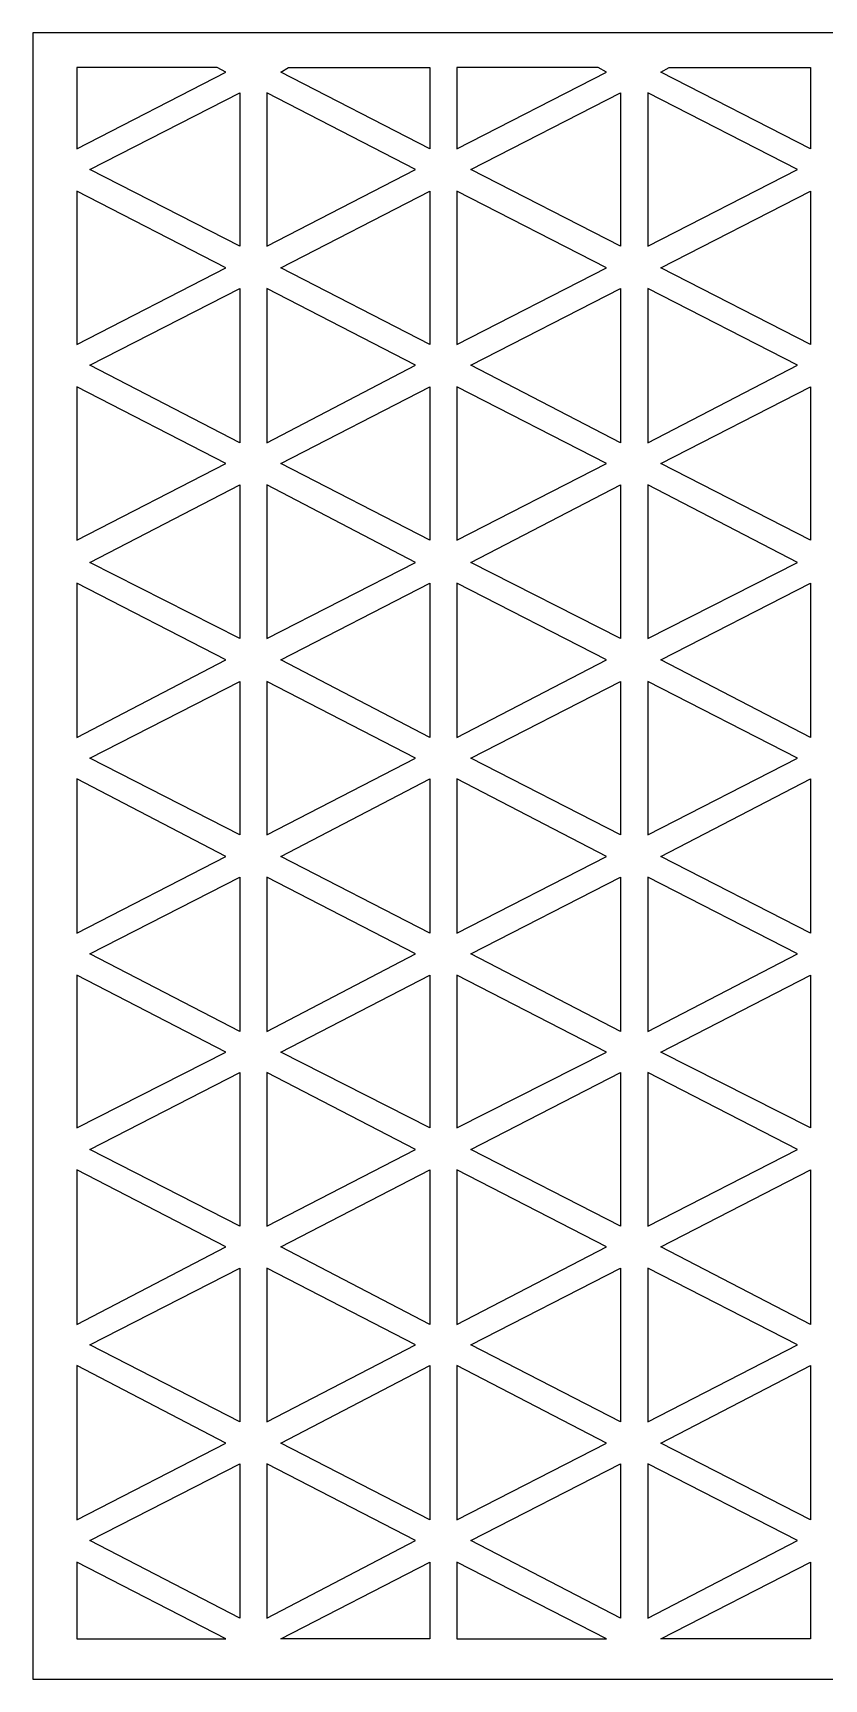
# Model space of a CAD drawing. Header units: centimetres. Extents: x 14 to 43.2, y -1.6 to 11.7.
# Drawn here: x 28.94 to 35.31, y -1.54 to 11.72 of the extents above; entities that cross this region are included whole.
import ezdxf

# ---------------------------------------------------------------- set-up
doc = ezdxf.new("R2010")
doc.units = ezdxf.units.CM
doc.header["$MEASUREMENT"] = 0
doc.layers.add('layer 1', color=7, linetype='Continuous')

msp = doc.modelspace()

# ---------------------------------------------------------------- linework, layer by layer
at = {"layer": 'layer 1', "color": 177}
for points, knots in [([(28.93677, 11.72387), (28.93677, 11.72387), (43.1815, 11.72387), (43.1815, 11.72387), (43.1815, 11.72387), (43.1815, 11.72387), (43.1815, -1.54056), (43.1815, -1.54056), (43.1815, -1.54056), (43.1815, -1.54056), (28.93677, -1.54056), (28.93677, -1.54056), (28.93677, -1.54056), (28.93677, -1.54056), (28.93677, 11.72387), (28.93677, 11.72387)], [0, 0, 0, 0, 0.2, 0.2, 0.2, 0.2, 0.4, 0.4, 0.4, 0.4, 0.6, 0.6, 0.6, 0.6, 1, 1, 1, 1]), ([(30.42233, 11.44484), (30.42233, 11.44484), (30.4902, 11.40714), (30.4902, 11.40714), (30.4902, 11.40714), (30.4902, 11.40714), (29.29118, 10.78879), (29.29118, 10.78879), (29.29118, 10.78879), (29.29118, 10.78879), (29.29118, 11.44484), (29.29118, 11.44484), (29.29118, 11.44484), (29.29118, 11.44484), (30.42233, 11.44484), (30.42233, 11.44484)], [0, 0, 0, 0, 0.2, 0.2, 0.2, 0.2, 0.4, 0.4, 0.4, 0.4, 0.6, 0.6, 0.6, 0.6, 1, 1, 1, 1]), ([(32.13411, 11.44484), (32.13411, 11.44484), (30.99543, 11.44484), (30.99543, 11.44484), (30.99543, 11.44484), (30.99543, 11.44484), (30.93512, 11.40714), (30.93512, 11.40714), (30.93512, 11.40714), (30.93512, 11.40714), (32.13411, 10.78879), (32.13411, 10.78879), (32.13411, 10.78879), (32.13411, 10.78879), (32.13411, 11.44484), (32.13411, 11.44484)], [0, 0, 0, 0, 0.2, 0.2, 0.2, 0.2, 0.4, 0.4, 0.4, 0.4, 0.6, 0.6, 0.6, 0.6, 1, 1, 1, 1]), ([(32.35279, 11.44484), (32.35279, 11.44484), (33.49146, 11.44484), (33.49146, 11.44484), (33.49146, 11.44484), (33.49146, 11.44484), (33.55932, 11.40714), (33.55932, 11.40714), (33.55932, 11.40714), (33.55932, 11.40714), (32.35279, 10.78879), (32.35279, 10.78879), (32.35279, 10.78879), (32.35279, 10.78879), (32.35279, 11.44484), (32.35279, 11.44484)], [0, 0, 0, 0, 0.2, 0.2, 0.2, 0.2, 0.4, 0.4, 0.4, 0.4, 0.6, 0.6, 0.6, 0.6, 1, 1, 1, 1]), ([(35.20324, 11.44484), (35.20324, 11.44484), (34.06457, 11.44484), (34.06457, 11.44484), (34.06457, 11.44484), (34.06457, 11.44484), (33.9967, 11.40714), (33.9967, 11.40714), (33.9967, 11.40714), (33.9967, 11.40714), (35.20324, 10.78879), (35.20324, 10.78879), (35.20324, 10.78879), (35.20324, 10.78879), (35.20324, 11.44484), (35.20324, 11.44484)], [0, 0, 0, 0, 0.2, 0.2, 0.2, 0.2, 0.4, 0.4, 0.4, 0.4, 0.6, 0.6, 0.6, 0.6, 1, 1, 1, 1]), ([(30.60331, 10.00452), (30.60331, 10.00452), (30.60331, 11.24127), (30.60331, 11.24127), (30.60331, 11.24127), (30.60331, 11.24127), (29.39677, 10.6229), (29.39677, 10.6229), (29.39677, 10.6229), (29.39677, 10.6229), (30.60331, 10.00452), (30.60331, 10.00452)], [0, 0, 0, 0, 0.25, 0.25, 0.25, 0.25, 0.5, 0.5, 0.5, 0.5, 1, 1, 1, 1]), ([(30.822, 10.00452), (30.822, 10.00452), (30.822, 11.24127), (30.822, 11.24127), (30.822, 11.24127), (30.822, 11.24127), (32.021, 10.6229), (32.021, 10.6229), (32.021, 10.6229), (32.021, 10.6229), (30.822, 10.00452), (30.822, 10.00452)], [0, 0, 0, 0, 0.25, 0.25, 0.25, 0.25, 0.5, 0.5, 0.5, 0.5, 1, 1, 1, 1]), ([(33.67245, 10.00452), (33.67245, 10.00452), (33.67245, 11.24127), (33.67245, 11.24127), (33.67245, 11.24127), (33.67245, 11.24127), (32.4659, 10.6229), (32.4659, 10.6229), (32.4659, 10.6229), (32.4659, 10.6229), (33.67245, 10.00452), (33.67245, 10.00452)], [0, 0, 0, 0, 0.25, 0.25, 0.25, 0.25, 0.5, 0.5, 0.5, 0.5, 1, 1, 1, 1]), ([(33.89113, 10.00452), (33.89113, 10.00452), (33.89113, 11.24127), (33.89113, 11.24127), (33.89113, 11.24127), (33.89113, 11.24127), (35.09766, 10.6229), (35.09766, 10.6229), (35.09766, 10.6229), (35.09766, 10.6229), (33.89113, 10.00452), (33.89113, 10.00452)], [0, 0, 0, 0, 0.25, 0.25, 0.25, 0.25, 0.5, 0.5, 0.5, 0.5, 1, 1, 1, 1]), ([(30.4902, 9.8311), (30.4902, 9.8311), (29.29118, 9.21275), (29.29118, 9.21275), (29.29118, 9.21275), (29.29118, 9.21275), (29.29118, 10.44946), (29.29118, 10.44946), (29.29118, 10.44946), (29.29118, 10.44946), (30.4902, 9.8311), (30.4902, 9.8311)], [0, 0, 0, 0, 0.25, 0.25, 0.25, 0.25, 0.5, 0.5, 0.5, 0.5, 1, 1, 1, 1]), ([(30.93512, 9.8311), (30.93512, 9.8311), (32.13411, 9.21275), (32.13411, 9.21275), (32.13411, 9.21275), (32.13411, 9.21275), (32.13411, 10.44946), (32.13411, 10.44946), (32.13411, 10.44946), (32.13411, 10.44946), (30.93512, 9.8311), (30.93512, 9.8311)], [0, 0, 0, 0, 0.25, 0.25, 0.25, 0.25, 0.5, 0.5, 0.5, 0.5, 1, 1, 1, 1]), ([(33.55932, 9.8311), (33.55932, 9.8311), (32.35279, 9.21275), (32.35279, 9.21275), (32.35279, 9.21275), (32.35279, 9.21275), (32.35279, 10.44946), (32.35279, 10.44946), (32.35279, 10.44946), (32.35279, 10.44946), (33.55932, 9.8311), (33.55932, 9.8311)], [0, 0, 0, 0, 0.25, 0.25, 0.25, 0.25, 0.5, 0.5, 0.5, 0.5, 1, 1, 1, 1]), ([(33.9967, 9.8311), (33.9967, 9.8311), (35.20324, 9.21275), (35.20324, 9.21275), (35.20324, 9.21275), (35.20324, 9.21275), (35.20324, 10.44946), (35.20324, 10.44946), (35.20324, 10.44946), (35.20324, 10.44946), (33.9967, 9.8311), (33.9967, 9.8311)], [0, 0, 0, 0, 0.25, 0.25, 0.25, 0.25, 0.5, 0.5, 0.5, 0.5, 1, 1, 1, 1]), ([(30.60331, 9.66521), (30.60331, 9.66521), (29.39677, 9.04685), (29.39677, 9.04685), (29.39677, 9.04685), (29.39677, 9.04685), (30.60331, 8.42097), (30.60331, 8.42097), (30.60331, 8.42097), (30.60331, 8.42097), (30.60331, 9.66521), (30.60331, 9.66521)], [0, 0, 0, 0, 0.25, 0.25, 0.25, 0.25, 0.5, 0.5, 0.5, 0.5, 1, 1, 1, 1]), ([(30.822, 9.66521), (30.822, 9.66521), (32.021, 9.04685), (32.021, 9.04685), (32.021, 9.04685), (32.021, 9.04685), (30.822, 8.42097), (30.822, 8.42097), (30.822, 8.42097), (30.822, 8.42097), (30.822, 9.66521), (30.822, 9.66521)], [0, 0, 0, 0, 0.25, 0.25, 0.25, 0.25, 0.5, 0.5, 0.5, 0.5, 1, 1, 1, 1]), ([(33.67245, 9.66521), (33.67245, 9.66521), (32.4659, 9.04685), (32.4659, 9.04685), (32.4659, 9.04685), (32.4659, 9.04685), (33.67245, 8.42097), (33.67245, 8.42097), (33.67245, 8.42097), (33.67245, 8.42097), (33.67245, 9.66521), (33.67245, 9.66521)], [0, 0, 0, 0, 0.25, 0.25, 0.25, 0.25, 0.5, 0.5, 0.5, 0.5, 1, 1, 1, 1]), ([(33.89113, 9.66521), (33.89113, 9.66521), (35.09766, 9.04685), (35.09766, 9.04685), (35.09766, 9.04685), (35.09766, 9.04685), (33.89113, 8.42097), (33.89113, 8.42097), (33.89113, 8.42097), (33.89113, 8.42097), (33.89113, 9.66521), (33.89113, 9.66521)], [0, 0, 0, 0, 0.25, 0.25, 0.25, 0.25, 0.5, 0.5, 0.5, 0.5, 1, 1, 1, 1]), ([(29.29118, 7.63672), (29.29118, 7.63672), (29.29118, 8.8734), (29.29118, 8.8734), (29.29118, 8.8734), (29.29118, 8.8734), (30.4902, 8.25506), (30.4902, 8.25506), (30.4902, 8.25506), (30.4902, 8.25506), (29.29118, 7.63672), (29.29118, 7.63672)], [0, 0, 0, 0, 0.25, 0.25, 0.25, 0.25, 0.5, 0.5, 0.5, 0.5, 1, 1, 1, 1]), ([(32.13411, 7.63672), (32.13411, 7.63672), (32.13411, 8.8734), (32.13411, 8.8734), (32.13411, 8.8734), (32.13411, 8.8734), (30.93512, 8.25506), (30.93512, 8.25506), (30.93512, 8.25506), (30.93512, 8.25506), (32.13411, 7.63672), (32.13411, 7.63672), (32.13411, 7.63672), (32.13411, 7.63672), (32.13411, 7.63672), (32.13411, 7.63672)], [0, 0, 0, 0, 0.2, 0.2, 0.2, 0.2, 0.4, 0.4, 0.4, 0.4, 0.6, 0.6, 0.6, 0.6, 1, 1, 1, 1]), ([(32.35279, 7.63672), (32.35279, 7.63672), (32.35279, 8.8734), (32.35279, 8.8734), (32.35279, 8.8734), (32.35279, 8.8734), (33.55932, 8.25506), (33.55932, 8.25506), (33.55932, 8.25506), (33.55932, 8.25506), (32.35279, 7.63672), (32.35279, 7.63672)], [0, 0, 0, 0, 0.25, 0.25, 0.25, 0.25, 0.5, 0.5, 0.5, 0.5, 1, 1, 1, 1]), ([(35.20324, 7.63672), (35.20324, 7.63672), (35.20324, 8.8734), (35.20324, 8.8734), (35.20324, 8.8734), (35.20324, 8.8734), (33.9967, 8.25506), (33.9967, 8.25506), (33.9967, 8.25506), (33.9967, 8.25506), (35.20324, 7.63672), (35.20324, 7.63672)], [0, 0, 0, 0, 0.25, 0.25, 0.25, 0.25, 0.5, 0.5, 0.5, 0.5, 1, 1, 1, 1]), ([(29.39677, 7.45573), (29.39677, 7.45573), (30.60331, 6.8449), (30.60331, 6.8449), (30.60331, 6.8449), (30.60331, 6.8449), (30.60331, 8.08162), (30.60331, 8.08162), (30.60331, 8.08162), (30.60331, 8.08162), (29.39677, 7.45573), (29.39677, 7.45573)], [0, 0, 0, 0, 0.25, 0.25, 0.25, 0.25, 0.5, 0.5, 0.5, 0.5, 1, 1, 1, 1]), ([(32.021, 7.45573), (32.021, 7.45573), (30.822, 6.8449), (30.822, 6.8449), (30.822, 6.8449), (30.822, 6.8449), (30.822, 8.08162), (30.822, 8.08162), (30.822, 8.08162), (30.822, 8.08162), (32.021, 7.45573), (32.021, 7.45573)], [0, 0, 0, 0, 0.25, 0.25, 0.25, 0.25, 0.5, 0.5, 0.5, 0.5, 1, 1, 1, 1]), ([(32.4659, 7.45573), (32.4659, 7.45573), (33.67245, 6.8449), (33.67245, 6.8449), (33.67245, 6.8449), (33.67245, 6.8449), (33.67245, 8.08162), (33.67245, 8.08162), (33.67245, 8.08162), (33.67245, 8.08162), (32.4659, 7.45573), (32.4659, 7.45573)], [0, 0, 0, 0, 0.25, 0.25, 0.25, 0.25, 0.5, 0.5, 0.5, 0.5, 1, 1, 1, 1]), ([(35.09766, 7.45573), (35.09766, 7.45573), (33.89113, 6.8449), (33.89113, 6.8449), (33.89113, 6.8449), (33.89113, 6.8449), (33.89113, 8.08162), (33.89113, 8.08162), (33.89113, 8.08162), (33.89113, 8.08162), (35.09766, 7.45573), (35.09766, 7.45573)], [0, 0, 0, 0, 0.25, 0.25, 0.25, 0.25, 0.5, 0.5, 0.5, 0.5, 1, 1, 1, 1]), ([(29.29118, 7.28982), (29.29118, 7.28982), (30.4902, 6.67146), (30.4902, 6.67146), (30.4902, 6.67146), (30.4902, 6.67146), (29.29118, 6.04558), (29.29118, 6.04558), (29.29118, 6.04558), (29.29118, 6.04558), (29.29118, 7.28982), (29.29118, 7.28982)], [0, 0, 0, 0, 0.25, 0.25, 0.25, 0.25, 0.5, 0.5, 0.5, 0.5, 1, 1, 1, 1]), ([(32.13411, 7.28982), (32.13411, 7.28982), (30.93512, 6.67146), (30.93512, 6.67146), (30.93512, 6.67146), (30.93512, 6.67146), (32.13411, 6.04558), (32.13411, 6.04558), (32.13411, 6.04558), (32.13411, 6.04558), (32.13411, 7.28982), (32.13411, 7.28982)], [0, 0, 0, 0, 0.25, 0.25, 0.25, 0.25, 0.5, 0.5, 0.5, 0.5, 1, 1, 1, 1]), ([(32.35279, 7.28982), (32.35279, 7.28982), (33.55932, 6.67146), (33.55932, 6.67146), (33.55932, 6.67146), (33.55932, 6.67146), (32.35279, 6.04558), (32.35279, 6.04558), (32.35279, 6.04558), (32.35279, 6.04558), (32.35279, 7.28982), (32.35279, 7.28982)], [0, 0, 0, 0, 0.25, 0.25, 0.25, 0.25, 0.5, 0.5, 0.5, 0.5, 1, 1, 1, 1]), ([(35.20324, 7.28982), (35.20324, 7.28982), (33.9967, 6.67146), (33.9967, 6.67146), (33.9967, 6.67146), (33.9967, 6.67146), (35.20324, 6.04558), (35.20324, 6.04558), (35.20324, 6.04558), (35.20324, 6.04558), (35.20324, 7.28982), (35.20324, 7.28982)], [0, 0, 0, 0, 0.25, 0.25, 0.25, 0.25, 0.5, 0.5, 0.5, 0.5, 1, 1, 1, 1]), ([(30.60331, 5.26133), (30.60331, 5.26133), (30.60331, 6.49804), (30.60331, 6.49804), (30.60331, 6.49804), (30.60331, 6.49804), (29.39677, 5.87968), (29.39677, 5.87968), (29.39677, 5.87968), (29.39677, 5.87968), (30.60331, 5.26133), (30.60331, 5.26133)], [0, 0, 0, 0, 0.25, 0.25, 0.25, 0.25, 0.5, 0.5, 0.5, 0.5, 1, 1, 1, 1]), ([(30.822, 5.26133), (30.822, 5.26133), (30.822, 6.49804), (30.822, 6.49804), (30.822, 6.49804), (30.822, 6.49804), (32.021, 5.87968), (32.021, 5.87968), (32.021, 5.87968), (32.021, 5.87968), (30.822, 5.26133), (30.822, 5.26133)], [0, 0, 0, 0, 0.25, 0.25, 0.25, 0.25, 0.5, 0.5, 0.5, 0.5, 1, 1, 1, 1]), ([(33.67245, 5.26133), (33.67245, 5.26133), (33.67245, 6.49804), (33.67245, 6.49804), (33.67245, 6.49804), (33.67245, 6.49804), (32.4659, 5.87968), (32.4659, 5.87968), (32.4659, 5.87968), (32.4659, 5.87968), (33.67245, 5.26133), (33.67245, 5.26133)], [0, 0, 0, 0, 0.25, 0.25, 0.25, 0.25, 0.5, 0.5, 0.5, 0.5, 1, 1, 1, 1]), ([(33.89113, 5.26133), (33.89113, 5.26133), (33.89113, 6.49804), (33.89113, 6.49804), (33.89113, 6.49804), (33.89113, 6.49804), (35.09766, 5.87968), (35.09766, 5.87968), (35.09766, 5.87968), (35.09766, 5.87968), (33.89113, 5.26133), (33.89113, 5.26133)], [0, 0, 0, 0, 0.25, 0.25, 0.25, 0.25, 0.5, 0.5, 0.5, 0.5, 1, 1, 1, 1]), ([(30.4902, 5.08787), (30.4902, 5.08787), (29.29118, 4.46955), (29.29118, 4.46955), (29.29118, 4.46955), (29.29118, 4.46955), (29.29118, 5.71378), (29.29118, 5.71378), (29.29118, 5.71378), (29.29118, 5.71378), (30.4902, 5.08787), (30.4902, 5.08787)], [0, 0, 0, 0, 0.25, 0.25, 0.25, 0.25, 0.5, 0.5, 0.5, 0.5, 1, 1, 1, 1]), ([(30.93512, 5.08787), (30.93512, 5.08787), (32.13411, 4.46955), (32.13411, 4.46955), (32.13411, 4.46955), (32.13411, 4.46955), (32.13411, 5.71378), (32.13411, 5.71378), (32.13411, 5.71378), (32.13411, 5.71378), (30.93512, 5.08787), (30.93512, 5.08787)], [0, 0, 0, 0, 0.25, 0.25, 0.25, 0.25, 0.5, 0.5, 0.5, 0.5, 1, 1, 1, 1]), ([(33.55932, 5.08787), (33.55932, 5.08787), (32.35279, 4.46955), (32.35279, 4.46955), (32.35279, 4.46955), (32.35279, 4.46955), (32.35279, 5.71378), (32.35279, 5.71378), (32.35279, 5.71378), (32.35279, 5.71378), (33.55932, 5.08787), (33.55932, 5.08787)], [0, 0, 0, 0, 0.25, 0.25, 0.25, 0.25, 0.5, 0.5, 0.5, 0.5, 1, 1, 1, 1]), ([(33.9967, 5.08787), (33.9967, 5.08787), (35.20324, 4.46955), (35.20324, 4.46955), (35.20324, 4.46955), (35.20324, 4.46955), (35.20324, 5.71378), (35.20324, 5.71378), (35.20324, 5.71378), (35.20324, 5.71378), (33.9967, 5.08787), (33.9967, 5.08787)], [0, 0, 0, 0, 0.25, 0.25, 0.25, 0.25, 0.5, 0.5, 0.5, 0.5, 1, 1, 1, 1]), ([(30.60331, 4.92198), (30.60331, 4.92198), (29.39677, 4.30363), (29.39677, 4.30363), (29.39677, 4.30363), (29.39677, 4.30363), (30.60331, 3.67773), (30.60331, 3.67773), (30.60331, 3.67773), (30.60331, 3.67773), (30.60331, 4.92198), (30.60331, 4.92198)], [0, 0, 0, 0, 0.25, 0.25, 0.25, 0.25, 0.5, 0.5, 0.5, 0.5, 1, 1, 1, 1]), ([(30.822, 4.92198), (30.822, 4.92198), (32.021, 4.30363), (32.021, 4.30363), (32.021, 4.30363), (32.021, 4.30363), (30.822, 3.67773), (30.822, 3.67773), (30.822, 3.67773), (30.822, 3.67773), (30.822, 4.92198), (30.822, 4.92198)], [0, 0, 0, 0, 0.25, 0.25, 0.25, 0.25, 0.5, 0.5, 0.5, 0.5, 1, 1, 1, 1]), ([(33.67245, 4.92198), (33.67245, 4.92198), (32.4659, 4.30363), (32.4659, 4.30363), (32.4659, 4.30363), (32.4659, 4.30363), (33.67245, 3.67773), (33.67245, 3.67773), (33.67245, 3.67773), (33.67245, 3.67773), (33.67245, 4.92198), (33.67245, 4.92198)], [0, 0, 0, 0, 0.25, 0.25, 0.25, 0.25, 0.5, 0.5, 0.5, 0.5, 1, 1, 1, 1]), ([(33.89113, 4.92198), (33.89113, 4.92198), (35.09766, 4.30363), (35.09766, 4.30363), (35.09766, 4.30363), (35.09766, 4.30363), (33.89113, 3.67773), (33.89113, 3.67773), (33.89113, 3.67773), (33.89113, 3.67773), (33.89113, 4.92198), (33.89113, 4.92198)], [0, 0, 0, 0, 0.25, 0.25, 0.25, 0.25, 0.5, 0.5, 0.5, 0.5, 1, 1, 1, 1]), ([(29.29118, 2.90103), (29.29118, 2.90103), (29.29118, 4.13018), (29.29118, 4.13018), (29.29118, 4.13018), (29.29118, 4.13018), (30.4902, 3.51185), (30.4902, 3.51185), (30.4902, 3.51185), (30.4902, 3.51185), (29.29118, 2.90103), (29.29118, 2.90103)], [0, 0, 0, 0, 0.25, 0.25, 0.25, 0.25, 0.5, 0.5, 0.5, 0.5, 1, 1, 1, 1]), ([(32.13411, 2.90103), (32.13411, 2.90103), (32.13411, 4.13018), (32.13411, 4.13018), (32.13411, 4.13018), (32.13411, 4.13018), (30.93512, 3.51185), (30.93512, 3.51185), (30.93512, 3.51185), (30.93512, 3.51185), (32.13411, 2.90103), (32.13411, 2.90103), (32.13411, 2.90103), (32.13411, 2.90103), (32.13411, 2.90103), (32.13411, 2.90103)], [0, 0, 0, 0, 0.2, 0.2, 0.2, 0.2, 0.4, 0.4, 0.4, 0.4, 0.6, 0.6, 0.6, 0.6, 1, 1, 1, 1]), ([(32.35279, 2.90103), (32.35279, 2.90103), (32.35279, 4.13018), (32.35279, 4.13018), (32.35279, 4.13018), (32.35279, 4.13018), (33.55932, 3.51185), (33.55932, 3.51185), (33.55932, 3.51185), (33.55932, 3.51185), (32.35279, 2.90103), (32.35279, 2.90103)], [0, 0, 0, 0, 0.25, 0.25, 0.25, 0.25, 0.5, 0.5, 0.5, 0.5, 1, 1, 1, 1]), ([(35.20324, 2.90103), (35.20324, 2.90103), (35.20324, 4.13018), (35.20324, 4.13018), (35.20324, 4.13018), (35.20324, 4.13018), (33.9967, 3.51185), (33.9967, 3.51185), (33.9967, 3.51185), (33.9967, 3.51185), (35.20324, 2.90103), (35.20324, 2.90103)], [0, 0, 0, 0, 0.25, 0.25, 0.25, 0.25, 0.5, 0.5, 0.5, 0.5, 1, 1, 1, 1]), ([(29.39677, 2.72758), (29.39677, 2.72758), (30.60331, 2.10924), (30.60331, 2.10924), (30.60331, 2.10924), (30.60331, 2.10924), (30.60331, 3.34593), (30.60331, 3.34593), (30.60331, 3.34593), (30.60331, 3.34593), (29.39677, 2.72758), (29.39677, 2.72758)], [0, 0, 0, 0, 0.25, 0.25, 0.25, 0.25, 0.5, 0.5, 0.5, 0.5, 1, 1, 1, 1]), ([(32.021, 2.72758), (32.021, 2.72758), (30.822, 2.10924), (30.822, 2.10924), (30.822, 2.10924), (30.822, 2.10924), (30.822, 3.34593), (30.822, 3.34593), (30.822, 3.34593), (30.822, 3.34593), (32.021, 2.72758), (32.021, 2.72758)], [0, 0, 0, 0, 0.25, 0.25, 0.25, 0.25, 0.5, 0.5, 0.5, 0.5, 1, 1, 1, 1]), ([(32.4659, 2.72758), (32.4659, 2.72758), (33.67245, 2.10924), (33.67245, 2.10924), (33.67245, 2.10924), (33.67245, 2.10924), (33.67245, 3.34593), (33.67245, 3.34593), (33.67245, 3.34593), (33.67245, 3.34593), (32.4659, 2.72758), (32.4659, 2.72758)], [0, 0, 0, 0, 0.25, 0.25, 0.25, 0.25, 0.5, 0.5, 0.5, 0.5, 1, 1, 1, 1]), ([(35.09766, 2.72758), (35.09766, 2.72758), (33.89113, 2.10924), (33.89113, 2.10924), (33.89113, 2.10924), (33.89113, 2.10924), (33.89113, 3.34593), (33.89113, 3.34593), (33.89113, 3.34593), (33.89113, 3.34593), (35.09766, 2.72758), (35.09766, 2.72758)], [0, 0, 0, 0, 0.25, 0.25, 0.25, 0.25, 0.5, 0.5, 0.5, 0.5, 1, 1, 1, 1]), ([(29.29118, 2.56169), (29.29118, 2.56169), (30.4902, 1.94333), (30.4902, 1.94333), (30.4902, 1.94333), (30.4902, 1.94333), (29.29118, 1.31744), (29.29118, 1.31744), (29.29118, 1.31744), (29.29118, 1.31744), (29.29118, 2.56169), (29.29118, 2.56169)], [0, 0, 0, 0, 0.25, 0.25, 0.25, 0.25, 0.5, 0.5, 0.5, 0.5, 1, 1, 1, 1]), ([(32.13411, 2.56169), (32.13411, 2.56169), (30.93512, 1.94333), (30.93512, 1.94333), (30.93512, 1.94333), (30.93512, 1.94333), (32.13411, 1.31744), (32.13411, 1.31744), (32.13411, 1.31744), (32.13411, 1.31744), (32.13411, 2.56169), (32.13411, 2.56169)], [0, 0, 0, 0, 0.25, 0.25, 0.25, 0.25, 0.5, 0.5, 0.5, 0.5, 1, 1, 1, 1]), ([(32.35279, 2.56169), (32.35279, 2.56169), (33.55932, 1.94333), (33.55932, 1.94333), (33.55932, 1.94333), (33.55932, 1.94333), (32.35279, 1.31744), (32.35279, 1.31744), (32.35279, 1.31744), (32.35279, 1.31744), (32.35279, 2.56169), (32.35279, 2.56169)], [0, 0, 0, 0, 0.25, 0.25, 0.25, 0.25, 0.5, 0.5, 0.5, 0.5, 1, 1, 1, 1]), ([(35.20324, 2.56169), (35.20324, 2.56169), (33.9967, 1.94333), (33.9967, 1.94333), (33.9967, 1.94333), (33.9967, 1.94333), (35.20324, 1.31744), (35.20324, 1.31744), (35.20324, 1.31744), (35.20324, 1.31744), (35.20324, 2.56169), (35.20324, 2.56169)], [0, 0, 0, 0, 0.25, 0.25, 0.25, 0.25, 0.5, 0.5, 0.5, 0.5, 1, 1, 1, 1]), ([(30.60331, 0.53319), (30.60331, 0.53319), (30.60331, 1.76988), (30.60331, 1.76988), (30.60331, 1.76988), (30.60331, 1.76988), (29.39677, 1.15155), (29.39677, 1.15155), (29.39677, 1.15155), (29.39677, 1.15155), (30.60331, 0.53319), (30.60331, 0.53319)], [0, 0, 0, 0, 0.25, 0.25, 0.25, 0.25, 0.5, 0.5, 0.5, 0.5, 1, 1, 1, 1]), ([(30.822, 0.53319), (30.822, 0.53319), (30.822, 1.76988), (30.822, 1.76988), (30.822, 1.76988), (30.822, 1.76988), (32.021, 1.15155), (32.021, 1.15155), (32.021, 1.15155), (32.021, 1.15155), (30.822, 0.53319), (30.822, 0.53319)], [0, 0, 0, 0, 0.25, 0.25, 0.25, 0.25, 0.5, 0.5, 0.5, 0.5, 1, 1, 1, 1]), ([(33.67245, 0.53319), (33.67245, 0.53319), (33.67245, 1.76988), (33.67245, 1.76988), (33.67245, 1.76988), (33.67245, 1.76988), (32.4659, 1.15155), (32.4659, 1.15155), (32.4659, 1.15155), (32.4659, 1.15155), (33.67245, 0.53319), (33.67245, 0.53319)], [0, 0, 0, 0, 0.25, 0.25, 0.25, 0.25, 0.5, 0.5, 0.5, 0.5, 1, 1, 1, 1]), ([(33.89113, 0.53319), (33.89113, 0.53319), (33.89113, 1.76988), (33.89113, 1.76988), (33.89113, 1.76988), (33.89113, 1.76988), (35.09766, 1.15155), (35.09766, 1.15155), (35.09766, 1.15155), (35.09766, 1.15155), (33.89113, 0.53319), (33.89113, 0.53319)], [0, 0, 0, 0, 0.25, 0.25, 0.25, 0.25, 0.5, 0.5, 0.5, 0.5, 1, 1, 1, 1]), ([(30.4902, 0.35974), (30.4902, 0.35974), (29.29118, -0.25859), (29.29118, -0.25859), (29.29118, -0.25859), (29.29118, -0.25859), (29.29118, 0.98564), (29.29118, 0.98564), (29.29118, 0.98564), (29.29118, 0.98564), (30.4902, 0.35974), (30.4902, 0.35974)], [0, 0, 0, 0, 0.25, 0.25, 0.25, 0.25, 0.5, 0.5, 0.5, 0.5, 1, 1, 1, 1]), ([(30.93512, 0.35974), (30.93512, 0.35974), (32.13411, -0.25859), (32.13411, -0.25859), (32.13411, -0.25859), (32.13411, -0.25859), (32.13411, 0.98564), (32.13411, 0.98564), (32.13411, 0.98564), (32.13411, 0.98564), (30.93512, 0.35974), (30.93512, 0.35974)], [0, 0, 0, 0, 0.25, 0.25, 0.25, 0.25, 0.5, 0.5, 0.5, 0.5, 1, 1, 1, 1]), ([(33.55932, 0.35974), (33.55932, 0.35974), (32.35279, -0.25859), (32.35279, -0.25859), (32.35279, -0.25859), (32.35279, -0.25859), (32.35279, 0.98564), (32.35279, 0.98564), (32.35279, 0.98564), (32.35279, 0.98564), (33.55932, 0.35974), (33.55932, 0.35974)], [0, 0, 0, 0, 0.25, 0.25, 0.25, 0.25, 0.5, 0.5, 0.5, 0.5, 1, 1, 1, 1]), ([(33.9967, 0.35974), (33.9967, 0.35974), (35.20324, -0.25859), (35.20324, -0.25859), (35.20324, -0.25859), (35.20324, -0.25859), (35.20324, 0.98564), (35.20324, 0.98564), (35.20324, 0.98564), (35.20324, 0.98564), (33.9967, 0.35974), (33.9967, 0.35974)], [0, 0, 0, 0, 0.25, 0.25, 0.25, 0.25, 0.5, 0.5, 0.5, 0.5, 1, 1, 1, 1]), ([(30.60331, 0.19385), (30.60331, 0.19385), (29.39677, -0.4245), (29.39677, -0.4245), (29.39677, -0.4245), (29.39677, -0.4245), (30.60331, -1.05039), (30.60331, -1.05039), (30.60331, -1.05039), (30.60331, -1.05039), (30.60331, 0.19385), (30.60331, 0.19385)], [0, 0, 0, 0, 0.25, 0.25, 0.25, 0.25, 0.5, 0.5, 0.5, 0.5, 1, 1, 1, 1]), ([(30.822, 0.19385), (30.822, 0.19385), (32.021, -0.4245), (32.021, -0.4245), (32.021, -0.4245), (32.021, -0.4245), (30.822, -1.05039), (30.822, -1.05039), (30.822, -1.05039), (30.822, -1.05039), (30.822, 0.19385), (30.822, 0.19385)], [0, 0, 0, 0, 0.25, 0.25, 0.25, 0.25, 0.5, 0.5, 0.5, 0.5, 1, 1, 1, 1]), ([(33.67245, 0.19385), (33.67245, 0.19385), (32.4659, -0.4245), (32.4659, -0.4245), (32.4659, -0.4245), (32.4659, -0.4245), (33.67245, -1.05039), (33.67245, -1.05039), (33.67245, -1.05039), (33.67245, -1.05039), (33.67245, 0.19385), (33.67245, 0.19385)], [0, 0, 0, 0, 0.25, 0.25, 0.25, 0.25, 0.5, 0.5, 0.5, 0.5, 1, 1, 1, 1]), ([(33.89113, 0.19385), (33.89113, 0.19385), (35.09766, -0.4245), (35.09766, -0.4245), (35.09766, -0.4245), (35.09766, -0.4245), (33.89113, -1.05039), (33.89113, -1.05039), (33.89113, -1.05039), (33.89113, -1.05039), (33.89113, 0.19385), (33.89113, 0.19385)], [0, 0, 0, 0, 0.25, 0.25, 0.25, 0.25, 0.5, 0.5, 0.5, 0.5, 1, 1, 1, 1]), ([(30.4902, -1.21628), (30.4902, -1.21628), (29.29118, -1.21628), (29.29118, -1.21628), (29.29118, -1.21628), (29.29118, -1.21628), (29.29118, -0.59794), (29.29118, -0.59794), (29.29118, -0.59794), (29.29118, -0.59794), (30.4902, -1.21628), (30.4902, -1.21628)], [0, 0, 0, 0, 0.25, 0.25, 0.25, 0.25, 0.5, 0.5, 0.5, 0.5, 1, 1, 1, 1]), ([(30.93512, -1.21628), (30.93512, -1.21628), (32.13411, -1.21628), (32.13411, -1.21628), (32.13411, -1.21628), (32.13411, -1.21628), (32.13411, -0.59794), (32.13411, -0.59794), (32.13411, -0.59794), (32.13411, -0.59794), (30.93512, -1.21628), (30.93512, -1.21628)], [0, 0, 0, 0, 0.25, 0.25, 0.25, 0.25, 0.5, 0.5, 0.5, 0.5, 1, 1, 1, 1]), ([(33.55932, -1.21628), (33.55932, -1.21628), (32.35279, -1.21628), (32.35279, -1.21628), (32.35279, -1.21628), (32.35279, -1.21628), (32.35279, -0.59794), (32.35279, -0.59794), (32.35279, -0.59794), (32.35279, -0.59794), (33.55932, -1.21628), (33.55932, -1.21628)], [0, 0, 0, 0, 0.25, 0.25, 0.25, 0.25, 0.5, 0.5, 0.5, 0.5, 1, 1, 1, 1]), ([(33.9967, -1.21628), (33.9967, -1.21628), (35.20324, -1.21628), (35.20324, -1.21628), (35.20324, -1.21628), (35.20324, -1.21628), (35.20324, -0.59794), (35.20324, -0.59794), (35.20324, -0.59794), (35.20324, -0.59794), (33.9967, -1.21628), (33.9967, -1.21628)], [0, 0, 0, 0, 0.25, 0.25, 0.25, 0.25, 0.5, 0.5, 0.5, 0.5, 1, 1, 1, 1])]:
    msp.add_open_spline(points, degree=3, knots=knots, dxfattribs=at)

doc.saveas('drawing.dxf')
